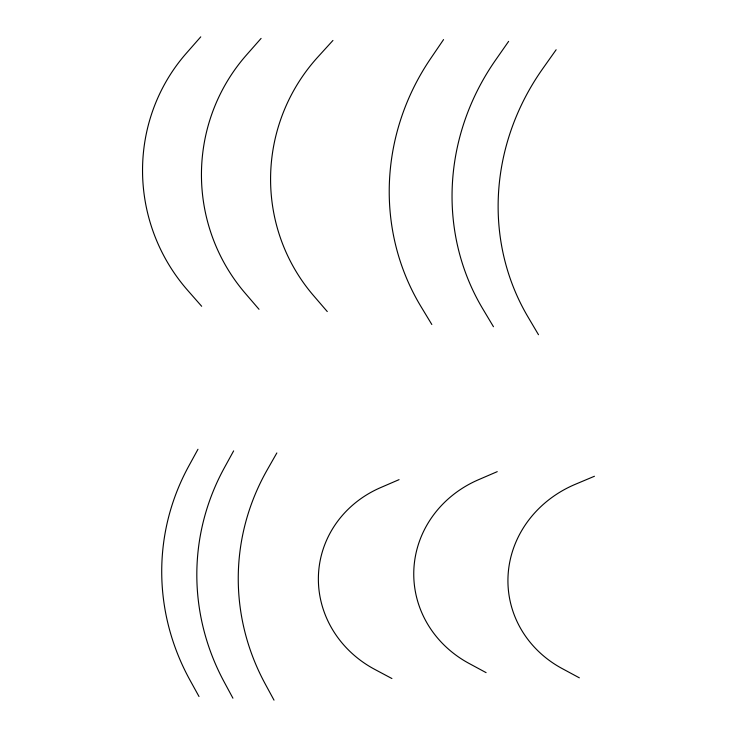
<?xml version="1.0" encoding="UTF-8"?>
<svg xmlns="http://www.w3.org/2000/svg" width="737" height="737" viewBox="0 0 737 737"><rect width="100%" height="100%" fill="white"/><g stroke="black" fill="none" stroke-linecap="round" stroke-linejoin="round"><path stroke-width="1.11" d="M197.967 449.266L188.773 466.07A250.036 233.693 8.2 0 0 190.063 680.297L198.999 696.502M233.638 450.878L224.38 467.755A252.837 236.153 5.1 0 0 224.159 681.937L232.929 698.197M276.845 452.951L267.264 469.782A249.557 232.717 2.1 0 0 265.209 683.918L274.017 700.15M443.554 39.586L430.657 58.536A233.979 224.444 -44.9 0 0 420.993 306.592L431.827 324.492M508.631 41.364L495.393 60.342A235.591 223.348 -42.6 0 0 482.753 308.803L493.468 326.731M556.14 49.748L542.708 68.725A236.936 222.703 -40.9 0 0 527.904 316.79L538.489 334.718M200.759 36.85L186.277 53.331A178.216 174.116 71.1 0 0 187.714 290.387L201.671 306.288M261.101 38.398L246.453 55.017A180.012 177.313 84.9 0 0 245.255 293.289L259.009 309.3M332.94 40.452L317.859 57.016A179.248 176.604 -68.3 0 0 313.529 295.592L327.274 311.567M399.067 479.64L380.624 487.599A109.38 102.222 6.8 0 0 318.421 575.938A109.38 102.222 6.8 0 0 374.755 669.389L391.918 678.537M497.245 471.652L478.442 479.75A111.038 103.549 -1.1 0 0 413.881 569.019A111.038 103.549 -1.1 0 0 468.944 663.374L486.107 672.641M594.437 476.259L575.275 484.32A112.088 103.595 -7.4 0 0 508.171 573.865A112.088 103.595 -7.4 0 0 562.165 668.57L579.346 677.828"/></g></svg>
